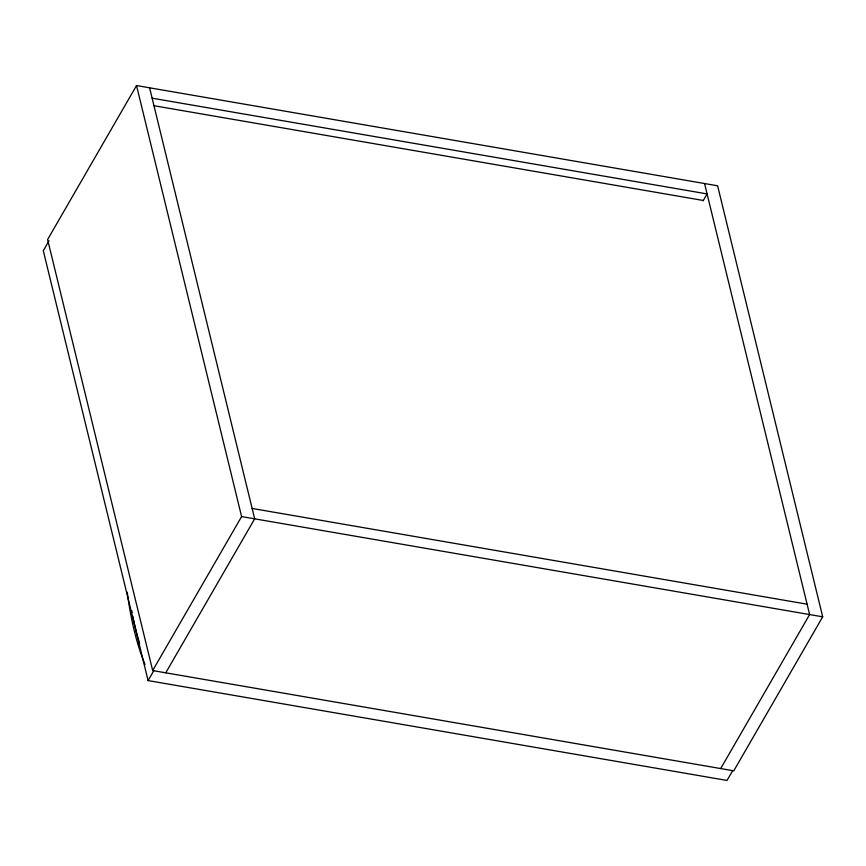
<?xml version="1.0" encoding="UTF-8"?>
<svg xmlns="http://www.w3.org/2000/svg" width="866" height="866" viewBox="0 0 866 866"><rect width="100%" height="100%" fill="white"/><g stroke="black" fill="none" stroke-linecap="round" stroke-linejoin="round"><path stroke-width="1.3" d="M136.525 85.55L47.608 239.536L152.676 670.565L733.783 770.816L822.7 616.819L717.622 185.789L136.525 85.55L241.603 516.58L152.676 670.565M48.972 240.878L43.3 250.707L148.097 680.589L727.018 780.45L732.69 770.621M148.097 680.589L153.769 670.76M165.752 672.828L254.669 518.831L149.601 87.802M703.04 200.923L707.078 193.919L152.135 98.183M720.707 768.553L809.623 614.568L704.556 183.538M153.921 105.706L703.051 200.436M252.136 508.45L807.09 604.187M241.603 516.58L822.7 616.819M139.621 643.514A291.344 116.542 -80.2 0 1 132.758 616.018M132.119 612.749A291.344 116.542 -80.2 0 1 131.708 610.541M145.033 664.579A294.559 117.83 -80.2 0 1 127.248 592.203"/></g></svg>
